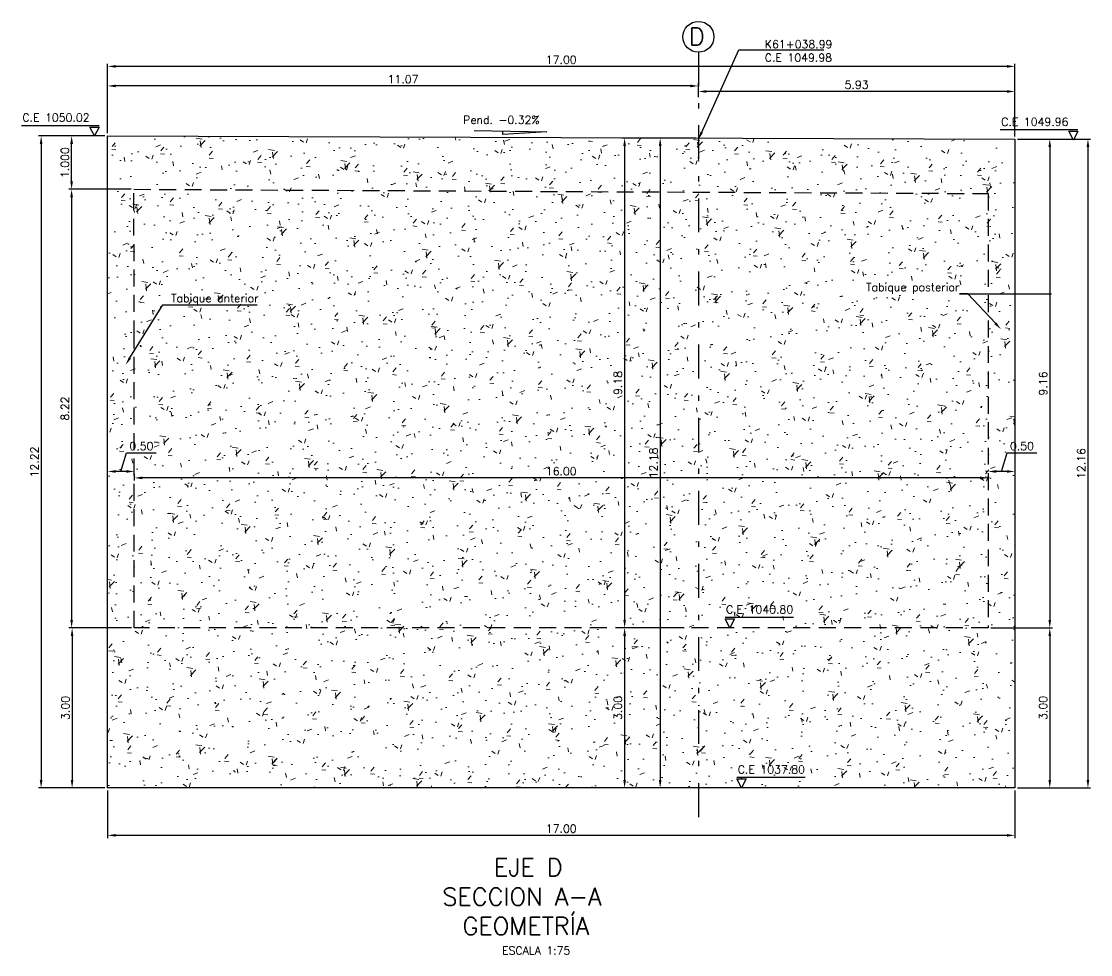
# Model space of a CAD drawing. Header units: metres. Extents: x 1080594 to 1081411, y 976871 to 977162.
# Drawn here: x 1080962.3 to 1080982.33, y 977059.77 to 977077.26 of the extents above; entities that cross this region are included whole.
import ezdxf
from ezdxf import colors
from ezdxf.entities.mleader import LeaderData, LeaderLine
from ezdxf.math import Vec2, Vec3

# ---------------------------------------------------------------- set-up
doc = ezdxf.new("R2010")
doc.units = ezdxf.units.M
doc.header["$LTSCALE"] = 25.4
doc.linetypes.add('DASHDOT', pattern=[1, 0.5, -0.25, 0, -0.25])
doc.linetypes.add('HIDDEN', pattern=[0.375, 0.25, -0.125])
for name, color, linetype in [('CIRCULOCONTRAP', 130, 'Continuous'), ('CONTRAPESO', 3, 'Continuous'), ('DIMCONTRAPESO', 1, 'Continuous'), ('PROY', 9, 'HIDDEN'), ('R175COTR', 7, 'Continuous'), ('REGL175', 7, 'Continuous')]:
    doc.layers.add(name, color=color, linetype=linetype)
for name, color, linetype, lineweight in [('COTA', 1, 'Continuous', 30), ('COTACIM', 20, 'Continuous', 5), ('EJECONTRAPESO', 41, 'DASHDOT', 30), ('SOLIDOREFCONT', 254, 'Continuous', 5), ('TUNEL', 5, 'Continuous', 20)]:
    doc.layers.add(name, color=color, linetype=linetype, lineweight=lineweight)
doc.styles.add('romans', font='romans.shx')
doc.dimstyles.new('Copy 75', dxfattribs={"dimtxt": 0.15, "dimasz": 0.15, "dimexe": 0.05, "dimexo": 0.05, "dimgap": 0.05, "dimtad": 1, "dimzin": 0, "dimdsep": 46, "dimtxsty": 'romans', "dimcen": 0.002, "dimclrd": 1, "dimclre": 1, "dimclrt": 3, "dimadec": 4, "dimazin": 0, "dimtfac": 1, "dimtofl": 0, "dimtmove": 1, "dimatfit": 3, "dimfxl": 1, "dimtolj": 1, "dimtzin": 0, "dimarcsym": 1})

# ---------------------------------------------------------------- blocks, each defined once
blk = doc.blocks.new('*D222')
at = {"layer": 'COTA', "color": 1, "lineweight": -2, "transparency": 16777216}
for p, q in [((1080964.412910361, 977068.7728522974), (1080964.412910361, 977068.652154506)), ((1080980.26269216, 977068.702154506), (1080964.562910361, 977068.702154506))]:
    blk.add_line(p, q, dxfattribs=at)
at = {"layer": 'COTA', "color": 1, "transparency": 16777216}
for points in [[(1080964.562910361, 977068.727154506), (1080964.562910361, 977068.677154506), (1080964.412910361, 977068.702154506)], [(1080980.26269216, 977068.727154506), (1080980.26269216, 977068.677154506), (1080980.41269216, 977068.702154506)]]:
    blk.add_solid(points, dxfattribs=at)
at = {"layer": 'Defpoints', "color": 0, "transparency": 16777216}
for p in [(1080964.412910361, 977068.8228522975), (1080964.412910361, 977068.702154506), (1080980.41269216, 977068.7021545063)]:
    blk.add_point(p, dxfattribs=at)
at = {"layer": 'COTA', "color": 3, "transparency": 16777216, "insert": (1080972.41280126, 977068.827154506), "char_height": 0.15, "attachment_point": 5, "style": 'romans'}
blk.add_mtext('\\A1;16.00', dxfattribs=at)
blk = doc.blocks.new('*D138')
at = {"layer": 'COTA', "color": 1, "lineweight": -2, "transparency": 16777216}
for p, q in [((1080963.912956386, 977075.160584523), (1080963.912956386, 977076.4640912114)), ((1080980.762956386, 977076.4140912114), (1080964.062956386, 977076.4140912114)), ((1080980.912956386, 977075.1012215611), (1080980.912956386, 977076.4640912114))]:
    blk.add_line(p, q, dxfattribs=at)
at = {"layer": 'COTA', "color": 1, "transparency": 16777216}
for points in [[(1080964.062956386, 977076.4390912114), (1080964.062956386, 977076.3890912114), (1080963.912956386, 977076.4140912114)], [(1080980.762956386, 977076.4390912114), (1080980.762956386, 977076.3890912114), (1080980.912956386, 977076.4140912114)]]:
    blk.add_solid(points, dxfattribs=at)
at = {"layer": 'Defpoints', "color": 0, "transparency": 16777216}
for p in [(1080963.912956386, 977076.4140912114), (1080963.912956386, 977075.110584523), (1080980.912956386, 977075.051221561)]:
    blk.add_point(p, dxfattribs=at)
at = {"layer": 'COTA', "color": 3, "transparency": 16777216, "insert": (1080972.412956386, 977076.5390912114), "char_height": 0.15, "attachment_point": 5, "style": 'romans'}
blk.add_mtext('\\A1;17.00', dxfattribs=at)
blk = doc.blocks.new('*D139')
at = {"layer": 'COTA', "color": 1, "lineweight": -2, "transparency": 16777216}
for p, q in [((1080980.66278062, 977068.8228522976), (1080980.76778062, 977069.1728522975)), ((1080980.76778062, 977069.1728522975), (1080981.324923477, 977069.1728522975)), ((1080980.762791527, 977068.8228522976), (1080980.562769713, 977068.8228522976))]:
    blk.add_line(p, q, dxfattribs=at)
at = {"layer": 'COTA', "color": 1, "transparency": 16777216}
for points in [[(1080980.562769713, 977068.8478522976), (1080980.562769713, 977068.7978522975), (1080980.412769713, 977068.8228522976)], [(1080980.762791527, 977068.8478522976), (1080980.762791527, 977068.7978522975), (1080980.912791527, 977068.8228522976)]]:
    blk.add_solid(points, dxfattribs=at)
at = {"layer": 'Defpoints', "color": 0, "transparency": 16777216}
for p in [(1080980.412769713, 977068.8228522976), (1080980.412769713, 977068.8228522976), (1080980.912791527, 977068.8228522976)]:
    blk.add_point(p, dxfattribs=at)
at = {"layer": 'COTA', "color": 3, "transparency": 16777216, "insert": (1080981.046352049, 977069.2978522975), "char_height": 0.15, "attachment_point": 5, "style": 'romans'}
blk.add_mtext('\\A1;0.50', dxfattribs=at)
blk = doc.blocks.new('*D140')
at = {"layer": 'COTA', "color": 1, "lineweight": -2, "transparency": 16777216}
for p, q in [((1080964.162980684, 977068.8228522975), (1080964.267980684, 977069.1728522974)), ((1080964.267980684, 977069.1728522974), (1080964.825123541, 977069.1728522974)), ((1080964.262910361, 977068.8228522975), (1080964.063051008, 977068.8228522975))]:
    blk.add_line(p, q, dxfattribs=at)
at = {"layer": 'COTA', "color": 1, "transparency": 16777216}
for points in [[(1080964.063051008, 977068.8478522975), (1080964.063051008, 977068.7978522974), (1080963.913051008, 977068.8228522975)], [(1080964.262910361, 977068.8478522975), (1080964.262910361, 977068.7978522974), (1080964.412910361, 977068.8228522975)]]:
    blk.add_solid(points, dxfattribs=at)
at = {"layer": 'Defpoints', "color": 0, "transparency": 16777216}
for p in [(1080963.913051008, 977068.8228522975), (1080963.913051008, 977068.8228522975), (1080964.412910361, 977068.8228522975)]:
    blk.add_point(p, dxfattribs=at)
at = {"layer": 'COTA', "color": 3, "transparency": 16777216, "insert": (1080964.546552113, 977069.2978522974), "char_height": 0.15, "attachment_point": 5, "style": 'romans'}
blk.add_mtext('\\A1;0.50', dxfattribs=at)
blk = doc.blocks.new('*D228')
at = {"layer": 'Defpoints', "color": 0, "transparency": 16777216}
for p in [(1080974.98285399, 977075.944163366), (1080974.98285399, 977075.7893158888), (1080980.912956386, 977075.051221561)]:
    blk.add_point(p, dxfattribs=at)
at = {"layer": 'DIMCONTRAPESO', "color": 1, "lineweight": -2, "transparency": 16777216}
for p, q in [((1080974.98285399, 977075.8393158888), (1080974.98285399, 977075.994163366)), ((1080980.762956386, 977075.944163366), (1080975.13285399, 977075.944163366)), ((1080980.912956386, 977075.1012215611), (1080980.912956386, 977075.994163366))]:
    blk.add_line(p, q, dxfattribs=at)
at = {"layer": 'DIMCONTRAPESO', "color": 1, "transparency": 16777216}
for points in [[(1080975.13285399, 977075.969163366), (1080975.13285399, 977075.919163366), (1080974.98285399, 977075.944163366)], [(1080980.762956386, 977075.969163366), (1080980.762956386, 977075.919163366), (1080980.912956386, 977075.944163366)]]:
    blk.add_solid(points, dxfattribs=at)
at = {"layer": 'DIMCONTRAPESO', "color": 3, "transparency": 16777216, "insert": (1080977.947905188, 977076.069163366), "char_height": 0.15, "attachment_point": 5, "style": 'romans'}
blk.add_mtext('\\A1;5.93', dxfattribs=at)
blk = doc.blocks.new('*D229')
at = {"layer": 'Defpoints', "color": 0, "transparency": 16777216}
for p in [(1080963.912956386, 977076.0474915233), (1080974.98285399, 977075.7893158888), (1080963.912956386, 977075.110584523)]:
    blk.add_point(p, dxfattribs=at)
at = {"layer": 'DIMCONTRAPESO', "color": 1, "lineweight": -2, "transparency": 16777216}
for p, q in [((1080963.912956386, 977075.160584523), (1080963.912956386, 977076.0974915234)), ((1080974.83285399, 977076.0474915233), (1080964.062956386, 977076.0474915233)), ((1080974.98285399, 977075.8393158888), (1080974.98285399, 977076.0974915234))]:
    blk.add_line(p, q, dxfattribs=at)
at = {"layer": 'DIMCONTRAPESO', "color": 1, "transparency": 16777216}
for points in [[(1080964.062956386, 977076.0724915233), (1080964.062956386, 977076.0224915233), (1080963.912956386, 977076.0474915233)], [(1080974.83285399, 977076.0724915233), (1080974.83285399, 977076.0224915233), (1080974.98285399, 977076.0474915233)]]:
    blk.add_solid(points, dxfattribs=at)
at = {"layer": 'DIMCONTRAPESO', "color": 3, "transparency": 16777216, "insert": (1080969.447905188, 977076.1724915233), "char_height": 0.15, "attachment_point": 5, "style": 'romans'}
blk.add_mtext('\\A1;11.07', dxfattribs=at)
blk = doc.blocks.new('*D198')
at = {"layer": 'Defpoints', "color": 0, "transparency": 16777216}
for p in [(1080963.912956386, 977062.891221561), (1080980.912769713, 977062.8913529889), (1080963.912956386, 977062.0037210172)]:
    blk.add_point(p, dxfattribs=at)
at = {"layer": 'DIMCONTRAPESO', "color": 1, "lineweight": -2, "transparency": 16777216}
for p, q in [((1080963.912956386, 977062.841221561), (1080963.912956386, 977061.9537210171)), ((1080980.912769713, 977062.8413529888), (1080980.912769713, 977061.9537210171)), ((1080980.762769713, 977062.0037210172), (1080964.062956386, 977062.0037210172))]:
    blk.add_line(p, q, dxfattribs=at)
at = {"layer": 'DIMCONTRAPESO', "color": 1, "transparency": 16777216}
for points in [[(1080964.062956386, 977062.0287210172), (1080964.062956386, 977061.9787210171), (1080963.912956386, 977062.0037210172)], [(1080980.762769713, 977062.0287210172), (1080980.762769713, 977061.9787210171), (1080980.912769713, 977062.0037210172)]]:
    blk.add_solid(points, dxfattribs=at)
at = {"layer": 'DIMCONTRAPESO', "color": 3, "transparency": 16777216, "insert": (1080972.41286305, 977062.1287210172), "char_height": 0.15, "attachment_point": 5, "style": 'romans'}
blk.add_mtext('\\A1;17.00', dxfattribs=at)
blk = doc.blocks.new('*D386')
at = {"layer": 'Defpoints', "color": 0, "transparency": 16777216}
for p in [(1080963.912956387, 977075.1105845234), (1080962.666231359, 977062.8912215615), (1080963.912956387, 977062.8912215615)]:
    blk.add_point(p, dxfattribs=at)
at = {"layer": 'TUNEL', "color": 1, "lineweight": -2, "transparency": 16777216}
for p, q in [((1080963.862956387, 977075.1105845234), (1080962.616231359, 977075.1105845234)), ((1080962.666231359, 977074.9605845234), (1080962.666231359, 977063.0412215615)), ((1080963.862956387, 977062.8912215615), (1080962.616231359, 977062.8912215615))]:
    blk.add_line(p, q, dxfattribs=at)
at = {"layer": 'TUNEL', "color": 1, "transparency": 16777216}
for points in [[(1080962.641231359, 977074.9605845234), (1080962.691231359, 977074.9605845234), (1080962.666231359, 977075.1105845234)], [(1080962.641231359, 977063.0412215615), (1080962.691231359, 977063.0412215615), (1080962.666231359, 977062.8912215615)]]:
    blk.add_solid(points, dxfattribs=at)
at = {"layer": 'TUNEL', "color": 3, "transparency": 16777216, "insert": (1080962.541231359, 977069.0009030419), "char_height": 0.15, "attachment_point": 5, "rotation": 90, "style": 'romans'}
blk.add_mtext('\\A1;12.22', dxfattribs=at)
blk = doc.blocks.new('*D387')
at = {"layer": 'Defpoints', "color": 0, "transparency": 16777216}
for p in [(1080980.912956387, 977075.0512215615), (1080980.912769714, 977062.8912215615), (1080982.282595675, 977062.8912215615)]:
    blk.add_point(p, dxfattribs=at)
at = {"layer": 'TUNEL', "color": 1, "lineweight": -2, "transparency": 16777216}
for p, q in [((1080980.962956387, 977075.0512215615), (1080982.332595675, 977075.0512215615)), ((1080982.282595675, 977074.9012215615), (1080982.282595675, 977063.0412215615)), ((1080980.962769714, 977062.8912215615), (1080982.332595675, 977062.8912215615))]:
    blk.add_line(p, q, dxfattribs=at)
at = {"layer": 'TUNEL', "color": 1, "transparency": 16777216}
for points in [[(1080982.257595675, 977074.9012215615), (1080982.307595674, 977074.9012215615), (1080982.282595675, 977075.0512215615)], [(1080982.257595675, 977063.0412215615), (1080982.307595674, 977063.0412215615), (1080982.282595675, 977062.8912215615)]]:
    blk.add_solid(points, dxfattribs=at)
at = {"layer": 'TUNEL', "color": 3, "transparency": 16777216, "insert": (1080982.157595675, 977068.971221561), "char_height": 0.15, "attachment_point": 5, "rotation": 90, "style": 'romans'}
blk.add_mtext('\\A1;12.16', dxfattribs=at)
blk = doc.blocks.new('*D388')
at = {"layer": 'Defpoints', "color": 0, "transparency": 16777216}
for p in [(1080974.982853991, 977075.071929117), (1080974.266417873, 977062.8912215615), (1080974.982853991, 977062.8912215615)]:
    blk.add_point(p, dxfattribs=at)
at = {"layer": 'TUNEL', "color": 1, "lineweight": -2, "transparency": 16777216}
for p, q in [((1080974.93285399, 977075.071929117), (1080974.216417873, 977075.071929117)), ((1080974.266417873, 977074.921929117), (1080974.266417873, 977063.0412215615)), ((1080974.93285399, 977062.8912215615), (1080974.216417873, 977062.8912215615))]:
    blk.add_line(p, q, dxfattribs=at)
at = {"layer": 'TUNEL', "color": 1, "transparency": 16777216}
for points in [[(1080974.241417873, 977074.921929117), (1080974.291417873, 977074.921929117), (1080974.266417873, 977075.071929117)], [(1080974.241417873, 977063.0412215615), (1080974.291417873, 977063.0412215615), (1080974.266417873, 977062.8912215615)]]:
    blk.add_solid(points, dxfattribs=at)
at = {"layer": 'TUNEL', "color": 3, "transparency": 16777216, "insert": (1080974.141417873, 977068.9815753386), "char_height": 0.15, "attachment_point": 5, "rotation": 90, "style": 'romans'}
blk.add_mtext('\\A1;12.18', dxfattribs=at)
blk = doc.blocks.new('*D389')
at = {"layer": 'Defpoints', "color": 0, "transparency": 16777216}
for p in [(1080964.403711487, 977074.1106258206), (1080963.238000921, 977065.891221561), (1080964.412769713, 977065.891221561)]:
    blk.add_point(p, dxfattribs=at)
at = {"layer": 'TUNEL', "color": 1, "lineweight": -2, "transparency": 16777216}
for p, q in [((1080964.353711487, 977074.1106258206), (1080963.188000921, 977074.1106258206)), ((1080963.238000921, 977073.9606258206), (1080963.238000921, 977066.041221561)), ((1080964.362769713, 977065.891221561), (1080963.188000921, 977065.891221561))]:
    blk.add_line(p, q, dxfattribs=at)
at = {"layer": 'TUNEL', "color": 1, "transparency": 16777216}
for points in [[(1080963.213000921, 977073.9606258206), (1080963.263000921, 977073.9606258206), (1080963.238000921, 977074.1106258206)], [(1080963.213000921, 977066.041221561), (1080963.263000921, 977066.041221561), (1080963.238000921, 977065.891221561)]]:
    blk.add_solid(points, dxfattribs=at)
at = {"layer": 'TUNEL', "color": 3, "transparency": 16777216, "insert": (1080963.113000921, 977070.000923691), "char_height": 0.15, "attachment_point": 5, "rotation": 90, "style": 'romans'}
blk.add_mtext('\\A1;8.22', dxfattribs=at)
blk = doc.blocks.new('*D390')
at = {"layer": 'Defpoints', "color": 0, "transparency": 16777216}
for p in [(1080964.412769713, 977065.891221561), (1080963.247059148, 977062.891221561), (1080963.912956386, 977062.891221561)]:
    blk.add_point(p, dxfattribs=at)
at = {"layer": 'TUNEL', "color": 1, "lineweight": -2, "transparency": 16777216}
for p, q in [((1080964.362769713, 977065.891221561), (1080963.197059148, 977065.891221561)), ((1080963.247059148, 977065.741221561), (1080963.247059148, 977063.041221561)), ((1080963.862956386, 977062.891221561), (1080963.197059148, 977062.891221561))]:
    blk.add_line(p, q, dxfattribs=at)
at = {"layer": 'TUNEL', "color": 1, "transparency": 16777216}
for points in [[(1080963.222059148, 977065.741221561), (1080963.272059148, 977065.741221561), (1080963.247059148, 977065.891221561)], [(1080963.222059148, 977063.041221561), (1080963.272059148, 977063.041221561), (1080963.247059148, 977062.891221561)]]:
    blk.add_solid(points, dxfattribs=at)
at = {"layer": 'TUNEL', "color": 3, "transparency": 16777216, "insert": (1080963.122059148, 977064.3912215611), "char_height": 0.15, "attachment_point": 5, "rotation": 90, "style": 'romans'}
blk.add_mtext('\\A1;3.00', dxfattribs=at)
blk = doc.blocks.new('*D391')
at = {"layer": 'Defpoints', "color": 0, "transparency": 16777216}
for p in [(1080974.982853991, 977075.071929117), (1080973.600461055, 977065.8912215615), (1080974.76617162, 977065.8912215615)]:
    blk.add_point(p, dxfattribs=at)
at = {"layer": 'TUNEL', "color": 1, "lineweight": -2, "transparency": 16777216}
for p, q in [((1080974.93285399, 977075.071929117), (1080973.550461055, 977075.071929117)), ((1080973.600461055, 977074.921929117), (1080973.600461055, 977066.0412215615)), ((1080974.71617162, 977065.8912215615), (1080973.550461055, 977065.8912215615))]:
    blk.add_line(p, q, dxfattribs=at)
at = {"layer": 'TUNEL', "color": 1, "transparency": 16777216}
for points in [[(1080973.575461055, 977074.921929117), (1080973.625461055, 977074.921929117), (1080973.600461055, 977075.071929117)], [(1080973.575461055, 977066.0412215615), (1080973.625461055, 977066.0412215615), (1080973.600461055, 977065.8912215615)]]:
    blk.add_solid(points, dxfattribs=at)
at = {"layer": 'TUNEL', "color": 3, "transparency": 16777216, "insert": (1080973.475461055, 977070.4815753386), "char_height": 0.15, "attachment_point": 5, "rotation": 90, "style": 'romans'}
blk.add_mtext('\\A1;9.18', dxfattribs=at)
blk = doc.blocks.new('*D392')
at = {"layer": 'Defpoints', "color": 0, "transparency": 16777216}
for p in [(1080974.76617162, 977065.891221561), (1080973.600461055, 977062.891221561), (1080974.266358293, 977062.891221561)]:
    blk.add_point(p, dxfattribs=at)
at = {"layer": 'TUNEL', "color": 1, "lineweight": -2, "transparency": 16777216}
for p, q in [((1080974.71617162, 977065.891221561), (1080973.550461055, 977065.891221561)), ((1080973.600461055, 977065.741221561), (1080973.600461055, 977063.041221561)), ((1080974.216358293, 977062.891221561), (1080973.550461055, 977062.891221561))]:
    blk.add_line(p, q, dxfattribs=at)
at = {"layer": 'TUNEL', "color": 1, "transparency": 16777216}
for points in [[(1080973.575461055, 977065.741221561), (1080973.625461055, 977065.741221561), (1080973.600461055, 977065.891221561)], [(1080973.575461055, 977063.041221561), (1080973.625461055, 977063.041221561), (1080973.600461055, 977062.891221561)]]:
    blk.add_solid(points, dxfattribs=at)
at = {"layer": 'TUNEL', "color": 3, "transparency": 16777216, "insert": (1080973.475461054, 977064.3912215611), "char_height": 0.15, "attachment_point": 5, "rotation": 90, "style": 'romans'}
blk.add_mtext('\\A1;3.00', dxfattribs=at)
blk = doc.blocks.new('*D393')
at = {"layer": 'Defpoints', "color": 0, "transparency": 16777216}
for p in [(1080980.912956387, 977075.0512215615), (1080980.412769715, 977065.8911620817), (1080981.567404003, 977065.8911620817)]:
    blk.add_point(p, dxfattribs=at)
at = {"layer": 'TUNEL', "color": 1, "lineweight": -2, "transparency": 16777216}
for p, q in [((1080980.962956387, 977075.0512215615), (1080981.617404003, 977075.0512215615)), ((1080981.567404003, 977074.9012215615), (1080981.567404003, 977066.0411620818)), ((1080980.462769715, 977065.8911620817), (1080981.617404003, 977065.8911620817))]:
    blk.add_line(p, q, dxfattribs=at)
at = {"layer": 'TUNEL', "color": 1, "transparency": 16777216}
for points in [[(1080981.542404003, 977074.9012215615), (1080981.592404003, 977074.9012215615), (1080981.567404003, 977075.0512215615)], [(1080981.542404003, 977066.0411620818), (1080981.592404003, 977066.0411620818), (1080981.567404003, 977065.8911620817)]]:
    blk.add_solid(points, dxfattribs=at)
at = {"layer": 'TUNEL', "color": 3, "transparency": 16777216, "insert": (1080981.442404003, 977070.471191821), "char_height": 0.15, "attachment_point": 5, "rotation": 90, "style": 'romans'}
blk.add_mtext('\\A1;9.16', dxfattribs=at)
blk = doc.blocks.new('*D394')
at = {"layer": 'Defpoints', "color": 0, "transparency": 16777216}
for p in [(1080980.412769715, 977065.8911620817), (1080980.912769714, 977062.8912044099), (1080981.567404003, 977062.8912044099)]:
    blk.add_point(p, dxfattribs=at)
at = {"layer": 'TUNEL', "color": 1, "lineweight": -2, "transparency": 16777216}
for p, q in [((1080980.462769715, 977065.8911620817), (1080981.617404003, 977065.8911620817)), ((1080981.567404003, 977065.7411620817), (1080981.567404003, 977063.0412044099)), ((1080980.962769714, 977062.8912044099), (1080981.617404003, 977062.8912044099))]:
    blk.add_line(p, q, dxfattribs=at)
at = {"layer": 'TUNEL', "color": 1, "transparency": 16777216}
for points in [[(1080981.542404003, 977065.7411620817), (1080981.592404003, 977065.7411620817), (1080981.567404003, 977065.8911620817)], [(1080981.542404003, 977063.0412044099), (1080981.592404003, 977063.0412044099), (1080981.567404003, 977062.8912044099)]]:
    blk.add_solid(points, dxfattribs=at)
at = {"layer": 'TUNEL', "color": 3, "transparency": 16777216, "insert": (1080981.442404003, 977064.3911832452), "char_height": 0.15, "attachment_point": 5, "rotation": 90, "style": 'romans'}
blk.add_mtext('\\A1;3.00', dxfattribs=at)
blk = doc.blocks.new('*D395')
at = {"layer": 'Defpoints', "color": 0, "transparency": 16777216}
for p in [(1080963.238000922, 977075.1105845234), (1080963.912956387, 977075.1105845234), (1080963.904152585, 977074.110625821)]:
    blk.add_point(p, dxfattribs=at)
at = {"layer": 'TUNEL', "color": 1, "lineweight": -2, "transparency": 16777216}
for p, q in [((1080963.862956387, 977075.1105845234), (1080963.188000922, 977075.1105845234)), ((1080963.238000922, 977074.2606258211), (1080963.238000922, 977074.9605845234)), ((1080963.854152585, 977074.110625821), (1080963.188000922, 977074.110625821))]:
    blk.add_line(p, q, dxfattribs=at)
at = {"layer": 'TUNEL', "color": 1, "transparency": 16777216}
for points in [[(1080963.213000922, 977074.9605845234), (1080963.263000922, 977074.9605845234), (1080963.238000922, 977075.1105845234)], [(1080963.213000922, 977074.2606258211), (1080963.263000922, 977074.2606258211), (1080963.238000922, 977074.110625821)]]:
    blk.add_solid(points, dxfattribs=at)
at = {"layer": 'TUNEL', "color": 3, "transparency": 16777216, "insert": (1080963.113000922, 977074.6106051716), "char_height": 0.15, "attachment_point": 5, "rotation": 90, "style": 'romans'}
blk.add_mtext('\\A1;1.000', dxfattribs=at)

msp = doc.modelspace()

# ---------------------------------------------------------------- hatches: boundary and pattern name
at = {"layer": 'SOLIDOREFCONT', "true_color": 0x5b5b5b, "transparency": 33554546}
h = msp.add_hatch(dxfattribs=at)
h.set_pattern_fill('AR-CONC', color=251, scale=0.005)
h.set_pattern_definition([(49.99999999999999, (0, 0), (0.91092334498002, -0.07969542769451543), [0.09525, -1.04775]), (355, (0, 0), (-0.1762171071248467, 0.9552842261951757), [0.0762, -0.83820292085]), (100.4514447, (0.075910035, -0.0066412675), (0.7347062354517664, 0.8755887595609755), [0.080950044, -0.8904512229999999]), (46.18420000000002, (0, 0.254), (1.35539520446065, -0.2102116396636357), [0.142875, -1.571625]), (96.63555760999996, (0.1129495, 0.2364825), (1.187020670257515, 1.237130622988608), [0.1214251157, -1.3356780408]), (351.1841511700001, (0, 0.254), (1.187020670324885, 1.237130622927663), [0.11429983535, -1.2572986596]), (21, (0.127, 0.1905), (0.7580719563456624, -0.5113259909354381), [0.09525, -1.04775]), (326.0000000000001, (0.127, 0.1905), (0.3090101417382354, 0.9209398306115963), [0.0762, -0.8382]), (71.45144499999999, (0.190172663, 0.1478895005), (1.067082096393581, 0.4096138444295262), [0.08095004400000001, -0.8904496879999999]), (37.50000000000001, (0, 0), (0.01544301625295908, 0.4227751943657655), [0, -0.82804, 0, -0.8509000000000001, 0, -0.8413750000000001]), (7.499999999999999, (0, 0), (0.3340983125515287, 0.5009028740905975), [0, -0.48514, 0, -0.80899, 0, -0.320675]), (327.5, (-0.28321, 0), (0.677952975834357, -0.02864371996336722), [0, -0.3175, 0, -0.9906, 0, -1.31445]), (317.5, (-0.41021, 0), (0.7406459069300902, 0.1271324551666652), [0, -0.41275, 0, -0.65786, 0, -0.93345])])
h.paths.add_polyline_path([(1080963.912956386, 977075.110584523), (1080980.912603975, 977075.0306287813), (1080980.912769713, 977062.891221561), (1080963.912956386, 977062.891221561)])

# ---------------------------------------------------------------- linework, layer by layer
at = {"layer": 'CIRCULOCONTRAP'}
msp.add_circle((1080974.983747069, 977076.9678436234), 0.2896674196976395, dxfattribs=at)
at = {"layer": 'CONTRAPESO'}
msp.add_lwpolyline([(1080963.912956386, 977075.110584523), (1080980.912956386, 977075.051221561), (1080980.912769713, 977062.891221561), (1080963.912956386, 977062.891221561)], close=True, dxfattribs=at)
at = {"layer": 'COTA', "color": 2}
for points in [[(1080962.296411509, 977075.30931451), (1080963.752613352, 977075.30931451)], [(1080980.639544574, 977075.2293173607), (1080982.095746417, 977075.2293173607)], [(1080975.484420349, 977066.0915559082), (1080976.765382158, 977066.0915559082)], [(1080975.704555997, 977063.0915559082), (1080976.985517806, 977063.0915559082)]]:
    msp.add_lwpolyline(points, dxfattribs=at)
for points in [[(1080963.580521171, 977075.2780374924), (1080963.752620243, 977075.2780374924), (1080963.666570707, 977075.1106259306), (1080963.666570707, 977075.1106259306)], [(1080981.923654236, 977075.1980403431), (1080982.095753308, 977075.1980403431), (1080982.009703772, 977075.0306287813), (1080982.009703772, 977075.0306287813)], [(1080975.484420349, 977066.0602788907), (1080975.656519421, 977066.0602788907), (1080975.570469885, 977065.8928673288), (1080975.570469885, 977065.8928673288)], [(1080975.704555997, 977063.0602788907), (1080975.876655069, 977063.0602788907), (1080975.790605533, 977062.8928673288), (1080975.790605533, 977062.8928673288)]]:
    msp.add_lwpolyline(points, close=True, dxfattribs=at)
at = {"layer": 'COTA'}
msp.add_lwpolyline([(1080970.779859255, 977075.213219135), (1080972.141248751, 977075.1859281163), (1080971.316682543, 977075.1377032452), (1080971.317980119, 977075.202431725)], dxfattribs=at)
at = {"layer": 'EJECONTRAPESO', "ltscale": 0.05}
msp.add_lwpolyline([(1080974.98285399, 977076.6804403705), (1080974.98285399, 977062.2133967957)], dxfattribs=at)
at = {"layer": 'PROY', "color": 252, "ltscale": 0.05}
msp.add_lwpolyline([(1080964.412769713, 977071.3369320104), (1080964.403711487, 977074.1106258206), (1080980.412545147, 977074.0306287816), (1080980.412769713, 977065.891221561), (1080964.412769713, 977065.891221561), (1080964.412769713, 977071.3369320104)], dxfattribs=at)

# ---------------------------------------------------------------- texts
at = {"layer": 'COTA', "color": 3, "char_height": 0.15, "attachment_point": 1, "style": 'romans'}
for s, insert in [('C.E 1050.02', (1080962.314638353, 977075.5298973497)), ('C.E 1049.96', (1080980.657771418, 977075.4499002004)), ('C.E 1040.80', (1080975.499393797, 977066.3121387479)), ('C.E 1037.80', (1080975.719529445, 977063.3121387479))]:
    msp.add_mtext(s, dxfattribs=dict(at, insert=insert))
at = {"layer": 'COTA', "color": 3, "insert": (1080972.007870163, 977075.4866096916), "char_height": 0.15, "attachment_point": 3, "rotation": 359.9979362755683, "style": 'romans'}
msp.add_mtext('Pend. -0.32%', dxfattribs=at)
at = {"layer": 'R175COTR', "insert": (1080975.101358155, 977077.1396853707, 308.056640625), "char_height": 0.33, "width": 0.4150010265334458, "attachment_point": 3, "rotation": 3.6309954901517776e-05, "style": 'romans'}
msp.add_mtext('{\\C0;D}', dxfattribs=at)
at = {"layer": 'REGL175', "insert": (1080963.936768962, 977061.5687207223), "char_height": 0.33, "width": 14.49150362575892, "attachment_point": 1, "style": 'romans'}
msp.add_mtext('\\pi7.21516;{\\C0;EJE D\\P\\pi6.24873;SECCION A-A \\P\\pi6.62588;GEOMETRÍA\\P\\pi7.36717;\\H0.45455x;\\C3;ESCALA 1:75}', dxfattribs=at)

# ---------------------------------------------------------------- dimensions: what is measured, and where the dimension line sits
at = {"layer": 'COTA', "color": 4}
dim = msp.add_linear_dim(base=(1080963.912956386, 977076.4140912114), p1=(1080980.912956386, 977075.051221561), p2=(1080963.912956386, 977075.110584523), angle=180, dimstyle='Copy 75', dxfattribs=at)
dim.commit()
dim.dimension.update_dxf_attribs({"geometry": '*D138', "text_midpoint": (1080972.412956386, 977076.5390912114)})
at = {"layer": 'COTA'}
for base, p1, p2, picture, middle in [((1080963.913051008, 977068.8228522975), (1080964.412910361, 977068.8228522975), (1080963.913051008, 977068.8228522975), '*D140', (1080964.317980684, 977069.2978522974)), ((1080980.412769713, 977068.8228522976), (1080980.912791527, 977068.8228522976), (1080980.412769713, 977068.8228522976), '*D139', (1080980.81778062, 977069.2978522975)), ((1080964.412910361, 977068.702154506), (1080980.41269216, 977068.7021545063), (1080964.412910361, 977068.8228522975), '*D222', (1080972.41280126, 977068.827154506))]:
    dim = msp.add_linear_dim(base=base, p1=p1, p2=p2, angle=180, dimstyle='Copy 75', dxfattribs=at)
    dim.commit()
    dim.dimension.update_dxf_attribs({"geometry": picture, "text_midpoint": middle})
at = {"layer": 'DIMCONTRAPESO'}
for base, p1, p2, picture, middle in [((1080963.912956386, 977076.0474915233), (1080974.98285399, 977075.7893158888), (1080963.912956386, 977075.110584523), '*D229', (1080969.447905188, 977076.1724915233)), ((1080974.98285399, 977075.944163366), (1080980.912956386, 977075.051221561), (1080974.98285399, 977075.7893158888), '*D228', (1080977.947905188, 977076.069163366)), ((1080963.912956386, 977062.0037210172), (1080980.912769713, 977062.8913529889), (1080963.912956386, 977062.891221561), '*D198', (1080972.41286305, 977062.1287210172))]:
    dim = msp.add_linear_dim(base=base, p1=p1, p2=p2, angle=180, dimstyle='Copy 75', dxfattribs=at)
    dim.commit()
    dim.dimension.update_dxf_attribs({"geometry": picture, "text_midpoint": middle})
at = {"layer": 'TUNEL', "color": 40, "true_color": 0xf8d731}
for base, p1, p2, picture, middle in [((1080962.666231359, 977062.8912215615), (1080963.912956386, 977075.110584523), (1080963.912956386, 977062.891221561), '*D386', (1080962.541231359, 977069.0009030419)), ((1080973.600461055, 977065.8912215615), (1080974.98285399, 977075.0719291165), (1080974.76617162, 977065.891221561), '*D391', (1080973.475461055, 977070.4815753386)), ((1080974.266417873, 977062.8912215615), (1080974.98285399, 977075.0719291165), (1080974.98285399, 977062.891221561), '*D388', (1080974.141417873, 977068.9815753386)), ((1080981.567404003, 977065.8911620817), (1080980.912956386, 977075.051221561), (1080980.412769715, 977065.8911620813), '*D393', (1080981.442404003, 977070.471191821)), ((1080982.282595675, 977062.8912215615), (1080980.912956386, 977075.051221561), (1080980.912769713, 977062.891221561), '*D387', (1080982.157595675, 977068.971221561)), ((1080963.238000921, 977065.891221561), (1080964.403711487, 977074.1106258206), (1080964.412769713, 977065.891221561), '*D389', (1080963.113000921, 977070.000923691)), ((1080963.247059148, 977062.891221561), (1080964.412769713, 977065.891221561), (1080963.912956386, 977062.891221561), '*D390', (1080963.122059148, 977064.3912215611)), ((1080973.600461055, 977062.891221561), (1080974.76617162, 977065.891221561), (1080974.266358293, 977062.891221561), '*D392', (1080973.475461054, 977064.3912215611)), ((1080981.567404003, 977062.8912044099), (1080980.412769715, 977065.8911620813), (1080980.912769713, 977062.8912044094), '*D394', (1080981.442404003, 977064.3911832452))]:
    dim = msp.add_linear_dim(base=base, p1=p1, p2=p2, angle=90, dimstyle='Copy 75', dxfattribs=at)
    dim.commit()
    dim.dimension.update_dxf_attribs({"geometry": picture, "text_midpoint": middle})
dim = msp.add_linear_dim(base=(1080963.238000922, 977075.1105845234), p1=(1080963.904152584, 977074.1106258206), p2=(1080963.912956386, 977075.110584523), angle=90, dimstyle='Copy 75', override={"dimdec": 3}, dxfattribs=at)
dim.commit()
dim.dimension.update_dxf_attribs({"geometry": '*D395', "text_midpoint": (1080963.113000922, 977074.6106051716)})

# ---------------------------------------------------------------- leaders
at = {"layer": 'COTA'}
ml = msp.add_multileader_mtext('Standard', dxfattribs=at)
ml.set_content('K61+038.99\\PC.E 1049.98', color=3, style='romans')
ml.set_leader_properties(color=256)
ml.build(insert=Vec2(0, 0))
ml.multileader.update_dxf_attribs({"text_left_attachment_type": 6, "text_right_attachment_type": 6, "dogleg_length": 0.4881237929222352, "arrow_head_size": 0.15})
ctx = ml.context
ctx.base_point, ctx.char_height, ctx.arrow_head_size, ctx.landing_gap_size, ctx.plane_origin = Vec3(1080976.227092432, 977076.7233355099), 0.15, 0.15, 0, Vec3(1080974.983395281, 977075.2063551513)
ctx.left_attachment, ctx.right_attachment = 6, 6
notes = []
notes.append((ctx, [(0, (1, 1, 0), (1080975.738968639, 977076.7233355099), (1, 0), 0.4881237929222352, [(0, [(1080974.98285399, 977075.0423393013)], 0, [])])]))
ctx.mtext.insert, ctx.mtext.width, ctx.mtext.flow_direction = Vec3(1080976.227092432, 977076.9033355099), 2.963315716478974, 5
at = {"layer": 'COTACIM'}
ml = msp.add_multileader_mtext('Standard', dxfattribs=at)
ml.set_content('Tabique posterior', color=3, style='romans')
ml.set_leader_properties(color=256)
ml.build(insert=Vec2(0, 0))
ml.multileader.update_dxf_attribs({"text_left_attachment_type": 6, "text_right_attachment_type": 6, "dogleg_length": 0.1560199508385566, "arrow_head_size": 0.15})
ctx = ml.context
ctx.base_point, ctx.char_height, ctx.arrow_head_size, ctx.landing_gap_size, ctx.plane_origin = Vec3(1080977.908897284, 977072.151457434), 0.15, 0.15, 0, Vec3(1080981.209063557, 977070.6729138285)
ctx.left_attachment, ctx.right_attachment, ctx.text_align_type = 6, 6, 2
notes.append((ctx, [(1, (1, 1, 0), (1080980.029202949, 977072.151457434), (-1, 0), 0.1560199508385566, [(0, [(1080980.650189846, 977071.4905868712)], 0, [])])]))
ctx.mtext.insert, ctx.mtext.width, ctx.mtext.alignment, ctx.mtext.flow_direction = Vec3(1080979.873182999, 977072.351457434), 4.216741702286527, 3, 5
ml = msp.add_multileader_mtext('Standard', dxfattribs=at)
ml.set_content('Tabique anterior', color=3, style='romans')
ml.set_leader_properties(color=256)
ml.build(insert=Vec2(0, 0))
ml.multileader.update_dxf_attribs({"text_left_attachment_type": 6, "text_right_attachment_type": 6, "dogleg_length": 0.1560199508385566, "arrow_head_size": 0.15})
ctx = ml.context
ctx.base_point, ctx.char_height, ctx.arrow_head_size, ctx.landing_gap_size, ctx.plane_origin = Vec3(1080965.10082878, 977071.9436908913), 0.15, 0.15, 0, Vec3(1080964.534058056, 977070.5445591031)
ctx.left_attachment, ctx.right_attachment = 6, 6
notes.append((ctx, [(0, (1, 1, 0), (1080964.944808829, 977071.9436908913), (1, 0), 0.1560199508385566, [(0, [(1080964.250532058, 977070.821680275)], 0, [])])]))
ctx.mtext.insert, ctx.mtext.width, ctx.mtext.flow_direction = Vec3(1080965.10082878, 977072.1436908912), 4.216741702286527, 5
for ctx, leaders in notes:
    for number, flags, end, landing, length, lines in leaders:
        leader = LeaderData()
        leader.index, (leader.has_last_leader_line, leader.has_dogleg_vector, leader.attachment_direction) = number, flags
        leader.last_leader_point, leader.dogleg_vector, leader.dogleg_length = Vec3(end), Vec3(landing), length
        for number, points, colour, breaks in lines:
            line = LeaderLine()
            line.index, line.vertices, line.color, line.breaks = number, Vec3.list(points), colors.encode_raw_color(colour), breaks
            leader.lines.append(line)
        ctx.leaders.append(leader)

doc.saveas('drawing.dxf')
